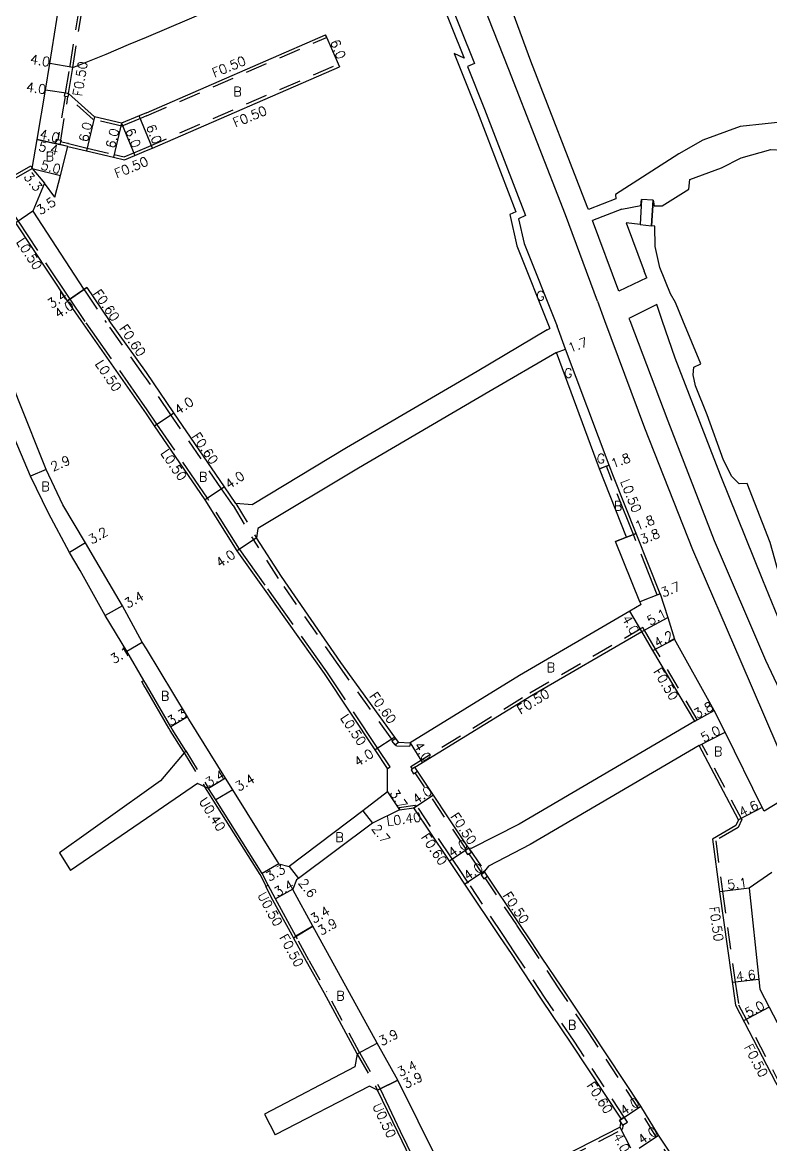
# Model space of a CAD drawing. Header units: metres. Extents: x -4000 to -3200, y -110400 to -109800.
# Drawn here: x -3504 to -3375.6, y -110187.7 to -109995.1 of the extents above; entities that cross this region are included whole.
import ezdxf

# ---------------------------------------------------------------- set-up
doc = ezdxf.new("R2010")
doc.units = ezdxf.units.M
doc.header["$LTSCALE"] = 2.5
for name, pattern in [('2232000', [2.5, 1.5, -1]), ('2233000', [4, 3, -1]), ('6301000', [1, 0.5, -0.5])]:
    doc.linetypes.add(name, pattern=pattern)
for name, color, linetype in [('2101000', 177, 'Continuous'), ('2101001', 1, 'Continuous'), ('2102000', 191, 'Continuous'), ('2102001', 191, 'Continuous'), ('2203000', 5, 'Continuous'), ('2231000', 162, 'Continuous'), ('2232000', 4, '2232000'), ('2233000', 62, '2233000'), ('2235000', 7, 'Continuous'), ('9201100', 215, 'Continuous'), ('9201500', 222, 'Continuous'), ('9202100', 82, 'Continuous'), ('9202200', 155, '6301000'), ('9203500', 155, 'Continuous'), ('9301100', 77, 'Continuous')]:
    doc.layers.add(name, color=color, linetype=linetype)
doc.styles.add('Dm_Anotation', font='txt.shx', dxfattribs={"bigfont": 'pscdm.shx'})

msp = doc.modelspace()

# ---------------------------------------------------------------- linework, layer by layer
at = {"layer": '2101000'}
for points in [[(-3518.77, -110003.18), (-3506.4, -110022.13), (-3506.22, -110022.4), (-3502.34, -110020.16), (-3501.48, -110015.18), (-3500.08, -110006.72), (-3499.33, -110002.18), (-3497.74, -109992.1), (-3495.83, -109980.75), (-3495.03, -109975.31), (-3495.03, -109969.12), (-3495.84, -109961.97)], [(-3445.23, -109960.97), (-3442.65, -109965.26), (-3435, -109984.22), (-3428.19, -110001.25), (-3429.92, -110000.42), (-3425.94, -110010.45), (-3419.33, -110027.6), (-3420.38, -110028.08), (-3419.19, -110033.47), (-3413.52, -110047.64)], [(-3444.06, -109960.39), (-3441.48, -109964.68), (-3433.79, -109983.73), (-3426.44, -110002.13), (-3427.63, -110002.67), (-3424.73, -110009.98), (-3417.68, -110028.27), (-3418.89, -110028.83), (-3417.94, -110033.08), (-3412.27, -110047.26)], [(-3482.75, -110010.62), (-3452.01, -109997.22)], [(-3496.12, -110007.29), (-3495.39, -110002.82)], [(-3482.75, -110017.11), (-3481.68, -110016.67), (-3449.61, -110002.72)], [(-3482.75, -110010.62), (-3483.98, -110011.13), (-3487.03, -110012.4), (-3491.67, -110011.31), (-3496.12, -110007.29)], [(-3498.44, -110025.09), (-3497.5, -110021.4), (-3496.22, -110016.4)], [(-3496.22, -110016.4), (-3493.04, -110017.15), (-3488.41, -110018.24), (-3486.52, -110018.68), (-3484.74, -110017.94), (-3482.75, -110017.11)], [(-3498.44, -110025.09), (-3500.26, -110022.72), (-3502.23, -110027.51)], [(-3493.96, -110046.27), (-3496.27, -110042.88), (-3505.13, -110029.48), (-3507.25, -110026.27)], [(-3502.23, -110027.51), (-3493.46, -110040.97), (-3492.96, -110040.63), (-3489.12, -110046.27)], [(-3482.75, -110108.81), (-3483.19, -110108.04), (-3486.11, -110103.05), (-3489.8, -110096.92), (-3494.13, -110089.21), (-3495.97, -110086.09), (-3499.54, -110079.35), (-3502.62, -110073), (-3507.63, -110061.18), (-3511.89, -110050.23), (-3511.12, -110050.01), (-3512.2, -110046.27)], [(-3482.75, -110102.63), (-3483.45, -110101.46), (-3486.84, -110095.26), (-3491.43, -110087.49), (-3493.22, -110084.46), (-3497.1, -110077.89), (-3499.96, -110071.85), (-3504.67, -110059.95), (-3508.82, -110049.35), (-3509.78, -110046.27)], [(-3482.75, -110062.31), (-3493.96, -110046.27)], [(-3482.75, -110055.22), (-3489.12, -110046.27)], [(-3402.57, -110073.04), (-3403.3, -110071.1), (-3410.8, -110051.17), (-3412.27, -110047.26)], [(-3404.99, -110071.73), (-3412.39, -110051.77)], [(-3467.38, -110077.68), (-3469.33, -110074.82), (-3478.04, -110062.1), (-3482.75, -110055.22)], [(-3472.65, -110077.06), (-3481.34, -110064.36), (-3482.75, -110062.31)], [(-3397.85, -110094.99), (-3398.04, -110094.55), (-3402.23, -110084.22), (-3400.37, -110083.48), (-3404.99, -110071.73)], [(-3394.6, -110093.18), (-3398.7, -110082.82), (-3402.57, -110073.04)], [(-3441.34, -110123.17), (-3443.46, -110119.98), (-3452.18, -110106.87), (-3462.78, -110091.98), (-3467.19, -110085.79), (-3472.65, -110077.06)], [(-3439.48, -110118.66), (-3440.12, -110117.77), (-3449.36, -110104.97), (-3459.56, -110090.22), (-3463.87, -110083.56)], [(-3397.85, -110094.99), (-3399.78, -110096.19), (-3418.72, -110107.18), (-3437.48, -110118.76)], [(-3427.39, -110136.84), (-3427.68, -110136.42), (-3436.67, -110122.96), (-3416.66, -110110.61), (-3397.74, -110099.63)], [(-3388.64, -110115.02), (-3395.82, -110102.94), (-3397.74, -110099.63)], [(-3460, -110139.55), (-3460.25, -110139.13), (-3467.93, -110126.81), (-3469.16, -110124.84), (-3475.48, -110114.71), (-3475.71, -110114.32), (-3482.75, -110102.63)], [(-3385.31, -110113.19), (-3392.12, -110100.96)], [(-3475.97, -110120.15), (-3478.3, -110116.42), (-3478.54, -110116.02), (-3482.75, -110108.81)], [(-3376.74, -110130.47), (-3377.04, -110129.86), (-3383.39, -110116.95), (-3385.31, -110113.19)], [(-3439.48, -110118.66), (-3437.48, -110118.76)], [(-3381.13, -110131.96), (-3387.85, -110119.22)], [(-3441.35, -110127.17), (-3441.34, -110123.17)], [(-3446.59, -110172.13), (-3452.26, -110161.67), (-3455.29, -110156.32), (-3457.51, -110152.22), (-3457.08, -110151.97), (-3460.61, -110145.52), (-3461.82, -110143.19), (-3462.87, -110141.17), (-3470.85, -110128.55), (-3472.08, -110126.58)], [(-3441.35, -110127.17), (-3445.61, -110130.42), (-3458.26, -110140.01)], [(-3371.2, -110127.1), (-3376.74, -110130.47)], [(-3439.31, -110130.26), (-3443.96, -110132.55), (-3456.67, -110142.06), (-3456.98, -110142.3)], [(-3439.31, -110130.26), (-3436.83, -110129.92)], [(-3401.23, -110183.35), (-3409.86, -110170.32), (-3414.8, -110162.91), (-3418.24, -110157.75), (-3420, -110155.12), (-3422.09, -110151.98), (-3427.96, -110143.19), (-3429.65, -110140.66), (-3431, -110138.64), (-3436.83, -110129.92)], [(-3381.57, -110132.97), (-3385.57, -110135.3), (-3384.37, -110144.33), (-3381.65, -110163.77)], [(-3381.13, -110131.96), (-3381.57, -110132.97)], [(-3460, -110139.55), (-3458.26, -110140.01)], [(-3380.88, -110206.38), (-3381.19, -110206.57), (-3394.83, -110186.13), (-3397.89, -110181.14), (-3406.53, -110168.1), (-3411.47, -110160.69), (-3414.91, -110155.53), (-3416.67, -110152.9), (-3418.77, -110149.76), (-3424.64, -110140.97), (-3424.74, -110140.81)], [(-3375.42, -110141.03), (-3379.31, -110143.7), (-3377.63, -110159.36), (-3377.45, -110161.02), (-3375.84, -110164.12), (-3370.23, -110174.87), (-3361.49, -110191.15)], [(-3456.98, -110142.3), (-3457.63, -110143.89)], [(-3429.13, -110197.77), (-3439.57, -110176.67), (-3443.13, -110170.33), (-3454.16, -110150.23), (-3457.53, -110144.07), (-3457.63, -110143.89)], [(-3381.65, -110163.77), (-3374.75, -110177.01), (-3365.48, -110193.43), (-3364.31, -110195.5)], [(-3442.64, -110178.15), (-3439.17, -110185.4), (-3433.34, -110197.36), (-3432.29, -110199.27)], [(-3401.34, -110183.9), (-3401.56, -110183.57), (-3401.23, -110183.35)], [(-3427.82, -110198.26), (-3427.61, -110198.15), (-3401.51, -110184.72)], [(-3401.34, -110183.9), (-3401.37, -110184.04), (-3401.51, -110184.72)]]:
    msp.add_lwpolyline(points, dxfattribs=at)
at = {"layer": '2101000', "flags": 128}
msp.add_lwpolyline([(-3394.6, -110093.18), (-3393.24, -110097.23), (-3392.12, -110100.96)], dxfattribs=at)
at = {"layer": '2101001'}
msp.add_lwpolyline([(-3452.01, -109997.22), (-3449.61, -110002.72)], dxfattribs=at)
at = {"layer": '2102000'}
for points in [[(-3406.9, -110027.24), (-3407.1, -110026.71), (-3416.79, -110001.74), (-3424.28, -109981.34), (-3431.29, -109963.95), (-3435.03, -109953.87), (-3435.23, -109949.72), (-3431.31, -109942.42), (-3425.08, -109938.17), (-3431.42, -109927), (-3431.88, -109925.57)], [(-3405.33, -110042.97), (-3410.84, -110028.12), (-3420.53, -110003.16), (-3429.34, -109980.82), (-3435.01, -109965.4), (-3438.99, -109954.68), (-3440.15, -109951.45), (-3439.29, -109949.74), (-3434.37, -109939.67), (-3432.24, -109934.5), (-3435.1, -109928.62), (-3435.85, -109927.81)], [(-3482.75, -109997.61), (-3438.07, -109978.54), (-3440.29, -109972.76), (-3482.75, -109990.88)], [(-3336.51, -110002.53), (-3336.67, -110001.85), (-3338.66, -109995.64), (-3345.66, -109997.84), (-3347.31, -109998.95), (-3348.38, -110000.57), (-3351.48, -110006.57), (-3363.99, -110010.76), (-3372.26, -110012.05), (-3380.82, -110012.98), (-3387.26, -110015.33), (-3391.36, -110017.65), (-3402.23, -110024.64), (-3402.16, -110025.4)], [(-3495.39, -110002.82), (-3489.68, -110000.54), (-3485.8, -109998.91), (-3482.75, -109997.61)], [(-3395.8, -110025.59), (-3395.61, -110026.56), (-3394.21, -110026.56), (-3389.67, -110023.73), (-3389.48, -110022.05), (-3384.06, -110020.08), (-3380.67, -110018.35), (-3375.6, -110016.9), (-3373.57, -110017.01), (-3372.02, -110018.01), (-3356.99, -110012.25), (-3344.41, -110007.77), (-3344.49, -110006.06)], [(-3402.16, -110025.4), (-3406.9, -110027.24)], [(-3401.16, -110027.16), (-3397.9, -110026.54), (-3397.75, -110025.51)], [(-3397.75, -110025.51), (-3398.01, -110029.78)], [(-3395.8, -110025.59), (-3396.07, -110030)], [(-3401.16, -110027.16), (-3406.21, -110029.12)], [(-3401.67, -110041.26), (-3406.21, -110029.12)], [(-3398.01, -110029.78), (-3400.43, -110029.5), (-3397.31, -110037.79)], [(-3394.65, -110037.18), (-3395.43, -110033.55), (-3395.49, -110030.07), (-3396.07, -110030)], [(-3390.66, -110046.27), (-3391.93, -110043.17), (-3392.79, -110041.68), (-3394.65, -110037.18)], [(-3396.87, -110038.92), (-3401.67, -110041.26)], [(-3396.87, -110038.92), (-3397.31, -110037.79)], [(-3405.33, -110042.97), (-3404.1, -110046.27)], [(-3395.17, -110043.55), (-3399.93, -110045.92)], [(-3394.23, -110046.27), (-3395.17, -110043.55)], [(-3404.1, -110046.27), (-3397.28, -110064.68), (-3389, -110085.58), (-3380.74, -110104.81), (-3374.57, -110119.17), (-3371.2, -110127.1)], [(-3399.93, -110045.92), (-3399.8, -110046.27)], [(-3399.8, -110046.27), (-3393.28, -110063.49), (-3385.3, -110084.06), (-3376.48, -110104.58), (-3372.14, -110113.81)], [(-3368.8, -110108.05), (-3373.86, -110098.41), (-3376.97, -110090.83), (-3384.23, -110072.83), (-3392.01, -110052.73), (-3394.23, -110046.27)], [(-3374.19, -110089.72), (-3375.71, -110084.4), (-3379.62, -110074.23), (-3381.04, -110074.28), (-3382.26, -110073.06), (-3383.68, -110070.26), (-3386.5, -110062.45), (-3388.49, -110057.47), (-3388.88, -110055.58), (-3388.82, -110054.3), (-3387.62, -110053.7), (-3390.66, -110046.27)], [(-3413.95, -110047.89), (-3425.99, -110055.02), (-3448.38, -110068.15), (-3464.62, -110077.93), (-3467.38, -110077.68)], [(-3413.95, -110047.89), (-3413.52, -110047.64)], [(-3412.39, -110051.77), (-3423.99, -110058.49), (-3446.33, -110071.59), (-3463.62, -110082), (-3463.87, -110083.56)], [(-3388.64, -110115.02), (-3418.78, -110132.72), (-3426.99, -110136.89), (-3427.39, -110136.84)], [(-3475.97, -110120.15), (-3476.25, -110120.48), (-3480.31, -110125.3), (-3482.75, -110127.03)], [(-3387.85, -110119.22), (-3416.86, -110136.23), (-3424.06, -110139.96), (-3424.74, -110140.81)], [(-3472.08, -110126.58), (-3472.72, -110126.3), (-3473.96, -110125.75), (-3482.75, -110131.75)], [(-3482.75, -110127.03), (-3497.67, -110137.62)], [(-3482.75, -110131.75), (-3495.78, -110140.65)], [(-3446.59, -110172.13), (-3446.97, -110174.4), (-3462.47, -110182.48)], [(-3442.64, -110178.15), (-3443.09, -110178.37), (-3444.43, -110177.69), (-3460.62, -110186.03)]]:
    msp.add_lwpolyline(points, dxfattribs=at)
at = {"layer": '2102001'}
for points in [[(-3497.67, -110137.62), (-3495.78, -110140.65)], [(-3462.47, -110182.48), (-3460.62, -110186.03)]]:
    msp.add_lwpolyline(points, dxfattribs=at)
at = {"layer": '2203000'}
for points in [[(-3397.75, -110025.51), (-3398.01, -110029.78)], [(-3395.8, -110025.59), (-3396.07, -110030)]]:
    msp.add_lwpolyline(points, dxfattribs=at)
at = {"layer": '2231000'}
for points in [[(-3518.36, -110002.9), (-3518.19, -110003.15), (-3506.06, -110021.73), (-3502.59, -110019.73), (-3502.34, -110020.16)], [(-3482.75, -110109.6), (-3483.16, -110108.89), (-3483.53, -110108.25), (-3483.19, -110108.04)], [(-3476.25, -110120.48), (-3476.4, -110120.23), (-3478.65, -110116.63), (-3478.88, -110116.23), (-3482.75, -110109.6)], [(-3462.18, -110143.37), (-3463.22, -110141.37), (-3471.19, -110128.76), (-3472.34, -110126.93), (-3472.72, -110126.3)], [(-3462.27, -110143.42), (-3461.82, -110143.19)], [(-3457.51, -110152.22), (-3457.75, -110151.78), (-3461.05, -110145.75), (-3462.27, -110143.42)], [(-3432.74, -110199.49), (-3433.79, -110197.59), (-3439.62, -110185.61), (-3443.09, -110178.37)]]:
    msp.add_lwpolyline(points, dxfattribs=at)
at = {"layer": '2232000'}
for points in [[(-3495.88, -110002.74), (-3495.85, -110002.55), (-3494.28, -109992.94), (-3494.23, -109992.68)], [(-3495.39, -110002.82), (-3493.74, -109992.76)], [(-3482.75, -110011.16), (-3451.81, -109997.68), (-3452.01, -109997.22)], [(-3482.75, -110016.57), (-3449.81, -110002.26), (-3449.61, -110002.72)], [(-3496.61, -110007.21), (-3495.88, -110002.74)], [(-3496.71, -110007.8), (-3497.94, -110015.18)], [(-3497.45, -110015.29), (-3496.22, -110007.88)], [(-3482.75, -110011.16), (-3483.78, -110011.59), (-3486.99, -110012.92), (-3491.91, -110011.77), (-3496.16, -110007.93), (-3496.22, -110007.88)], [(-3496.22, -110016.4), (-3497.58, -110016.08)], [(-3496.1, -110015.91), (-3496.28, -110015.87), (-3497.47, -110015.6)], [(-3496.1, -110015.91), (-3492.93, -110016.67), (-3488.29, -110017.75), (-3486.57, -110018.15), (-3484.93, -110017.48), (-3482.75, -110016.57)], [(-3493.46, -110040.97), (-3493.28, -110041.22), (-3489.84, -110046.27)], [(-3482.75, -110056.28), (-3483.23, -110055.57), (-3489.61, -110046.62), (-3489.84, -110046.27)], [(-3467.88, -110078.01), (-3469.83, -110075.16), (-3478.54, -110062.44), (-3482.75, -110056.28)], [(-3467.38, -110077.68), (-3463.87, -110083.56)], [(-3467.88, -110078.01), (-3464.43, -110083.8), (-3464.38, -110083.88)], [(-3440.43, -110118.37), (-3440.61, -110118.12), (-3449.85, -110105.32), (-3460.06, -110090.55), (-3464.38, -110083.88)], [(-3388.21, -110114.77), (-3395.39, -110102.69), (-3397.32, -110099.37), (-3397.56, -110098.95), (-3397.99, -110099.2)], [(-3437.08, -110123.24), (-3437.37, -110122.81), (-3416.92, -110110.18), (-3397.99, -110099.2)], [(-3388.64, -110115.02), (-3388.21, -110114.77)], [(-3475.97, -110120.15), (-3472.08, -110126.58)], [(-3439.8, -110119.25), (-3439.97, -110119.02)], [(-3439.8, -110119.25), (-3437.51, -110119.36)], [(-3437.48, -110118.76), (-3437.51, -110119.36)], [(-3387.85, -110119.22), (-3387.41, -110118.98)], [(-3380.58, -110131.94), (-3387.41, -110118.98)], [(-3476.25, -110120.48), (-3472.72, -110126.3)], [(-3427.81, -110137.12), (-3428.09, -110136.69), (-3436.64, -110123.91)], [(-3400.73, -110183.02), (-3409.36, -110169.98), (-3414.3, -110162.58), (-3417.74, -110157.42), (-3419.5, -110154.79), (-3421.59, -110151.64), (-3427.46, -110142.86), (-3429.15, -110140.33), (-3430.51, -110138.31), (-3436.33, -110129.59)], [(-3381.18, -110133.32), (-3385.03, -110135.56), (-3383.88, -110144.27), (-3381.7, -110159.82), (-3381.1, -110163.75)], [(-3380.58, -110131.94), (-3381.18, -110133.32)], [(-3425.05, -110141.25), (-3426.74, -110138.72), (-3427.37, -110137.79)], [(-3381.19, -110206.57), (-3381.37, -110207.2), (-3395.25, -110186.4), (-3398.32, -110181.41), (-3406.95, -110168.38), (-3411.89, -110160.97), (-3415.33, -110155.81), (-3417.08, -110153.18), (-3419.18, -110150.03), (-3424.61, -110141.91)], [(-3454.85, -110156.08), (-3456.84, -110152.41), (-3457.08, -110151.97)], [(-3454.85, -110156.08), (-3454.81, -110156.16), (-3451.83, -110161.42)], [(-3446.15, -110171.89), (-3451.77, -110161.53), (-3451.83, -110161.42)], [(-3381.1, -110163.75), (-3374.31, -110176.77), (-3363.78, -110195.43)], [(-3446.59, -110172.13), (-3446.55, -110172.2), (-3443.3, -110177.94), (-3443.09, -110178.37)], [(-3446.15, -110171.89), (-3442.64, -110178.15)], [(-3427.56, -110198.75), (-3427.35, -110198.64), (-3401.08, -110185.12)], [(-3400.92, -110184.35), (-3401.08, -110185.12)]]:
    msp.add_lwpolyline(points, dxfattribs=at)
at = {"layer": '2232000', "flags": 128}
for points in [[(-3436.33, -110129.59), (-3436.83, -110129.92)], [(-3427.39, -110136.84), (-3424.74, -110140.81)]]:
    msp.add_lwpolyline(points, dxfattribs=at)
at = {"layer": '2233000'}
for points in [[(-3493.35, -110046.27), (-3495.85, -110042.6), (-3504.71, -110029.21), (-3506.83, -110026), (-3507.25, -110026.27)], [(-3482.75, -110061.42), (-3483.03, -110061.02), (-3493.23, -110046.44), (-3493.35, -110046.27)], [(-3472.24, -110076.77), (-3480.93, -110064.07), (-3482.75, -110061.42)], [(-3403.03, -110073.23), (-3403.77, -110071.28), (-3403.3, -110071.1)], [(-3395.07, -110093.37), (-3399.17, -110083.01), (-3403.03, -110073.23)], [(-3440.92, -110122.89), (-3443.04, -110119.71), (-3451.77, -110106.59), (-3462.37, -110091.69), (-3466.78, -110085.51), (-3472.01, -110077.14), (-3472.24, -110076.77)], [(-3395.07, -110093.37), (-3394.6, -110093.18)], [(-3441.34, -110123.17), (-3440.92, -110122.89)], [(-3439.36, -110129.86), (-3436.64, -110129.49)], [(-3436.5, -110129.7), (-3436.64, -110129.49)], [(-3439.36, -110129.86), (-3439.31, -110130.26)]]:
    msp.add_lwpolyline(points, dxfattribs=at)
at = {"layer": '2235000'}
for points in [[(-3496.22, -110007.88), (-3496.71, -110007.8), (-3496.81, -110007.78), (-3496.71, -110007.19), (-3496.61, -110007.21), (-3496.12, -110007.29)], [(-3497.58, -110016.08), (-3498.36, -110015.9), (-3498.18, -110015.12), (-3497.94, -110015.18), (-3497.45, -110015.29), (-3497.4, -110015.3), (-3497.47, -110015.6)]]:
    msp.add_lwpolyline(points, close=True, dxfattribs=at)
at = {"layer": '2235000', "flags": 128}
for points in [[(-3439.48, -110118.66), (-3439.95, -110118.02), (-3440.6, -110118.48), (-3440.13, -110119.13)], [(-3437.33, -110123.41), (-3436.89, -110124.07), (-3436.22, -110123.63), (-3436.67, -110122.96)], [(-3426.95, -110137.51), (-3427.39, -110136.84), (-3428.06, -110137.29), (-3427.61, -110137.95)], [(-3425.3, -110141.41), (-3424.86, -110142.08), (-3424.19, -110141.63), (-3424.64, -110140.97)], [(-3400.18, -110183.85), (-3400.73, -110183.02), (-3401.56, -110183.57), (-3401.01, -110184.4)]]:
    msp.add_lwpolyline(points, close=True, dxfattribs=at)
at = {"layer": '9201100'}
for points in [[(-3452.01, -109997.22), (-3449.61, -110002.72)], [(-3495.39, -110002.82), (-3499.33, -110002.18)], [(-3496.12, -110007.29), (-3500.08, -110006.72)], [(-3491.67, -110011.31), (-3493.04, -110017.15)], [(-3481.68, -110016.67), (-3483.98, -110011.13)], [(-3487.03, -110012.4), (-3488.41, -110018.24)], [(-3487.03, -110012.4), (-3484.74, -110017.94)], [(-3501.48, -110015.18), (-3497.58, -110016.08)], [(-3496.22, -110016.4), (-3501.48, -110015.18)], [(-3502.34, -110020.16), (-3500.26, -110022.72)], [(-3502.34, -110020.16), (-3497.5, -110021.4)], [(-3502.23, -110027.51), (-3505.13, -110029.48)], [(-3492.96, -110040.63), (-3496.27, -110042.88)], [(-3496.27, -110042.88), (-3493.46, -110040.97)], [(-3412.39, -110051.77), (-3410.8, -110051.17)], [(-3481.34, -110064.36), (-3478.04, -110062.1)], [(-3499.96, -110071.85), (-3502.62, -110073)], [(-3403.3, -110071.1), (-3404.99, -110071.73)], [(-3469.33, -110074.82), (-3472.65, -110077.06)], [(-3463.87, -110083.56), (-3467.19, -110085.79)], [(-3398.7, -110082.82), (-3402.23, -110084.22)], [(-3400.37, -110083.48), (-3398.7, -110082.82)], [(-3493.22, -110084.46), (-3495.97, -110086.09)], [(-3394.6, -110093.18), (-3398.04, -110094.55)], [(-3486.84, -110095.26), (-3489.8, -110096.92)], [(-3397.74, -110099.63), (-3393.24, -110097.23)], [(-3486.11, -110103.05), (-3483.45, -110101.46)], [(-3395.82, -110102.94), (-3392.12, -110100.96)], [(-3475.71, -110114.32), (-3478.54, -110116.02)], [(-3388.64, -110115.02), (-3385.31, -110113.19)], [(-3440.12, -110117.77), (-3443.46, -110119.98)], [(-3387.85, -110119.22), (-3383.39, -110116.95)], [(-3469.16, -110124.84), (-3472.08, -110126.58)], [(-3467.93, -110126.81), (-3470.85, -110128.55)], [(-3441.35, -110127.17), (-3439.31, -110130.26)], [(-3445.61, -110130.42), (-3443.96, -110132.55)], [(-3377.04, -110129.86), (-3381.13, -110131.96)], [(-3460, -110139.55), (-3462.87, -110141.17)], [(-3458.26, -110140.01), (-3456.67, -110142.06)], [(-3457.63, -110143.89), (-3460.61, -110145.52)], [(-3379.31, -110143.7), (-3384.37, -110144.33)], [(-3457.51, -110152.22), (-3454.16, -110150.23)], [(-3454.16, -110150.23), (-3457.08, -110151.97)], [(-3377.63, -110159.36), (-3382.2, -110159.89)], [(-3375.84, -110164.12), (-3380.25, -110166.47)], [(-3446.59, -110172.13), (-3443.13, -110170.33)], [(-3443.09, -110178.37), (-3439.57, -110176.67)], [(-3439.57, -110176.67), (-3442.64, -110178.15)], [(-3401.51, -110184.72), (-3399.67, -110188.28)]]:
    msp.add_lwpolyline(points, dxfattribs=at)
at = {"layer": '9201100', "flags": 128}
for points in [[(-3397.74, -110099.63), (-3399.78, -110096.19)], [(-3437.48, -110118.76), (-3435.38, -110122.17)], [(-3436.83, -110129.92), (-3433.5, -110127.7)], [(-3427.39, -110136.84), (-3430.72, -110139.07)], [(-3424.74, -110140.81), (-3428.07, -110143.03)], [(-3401.23, -110183.35), (-3397.89, -110181.14)], [(-3398.16, -110188.35), (-3394.83, -110186.13)]]:
    msp.add_lwpolyline(points, dxfattribs=at)
at = {"layer": '9202200'}
msp.add_lwpolyline([(-3404.99, -110071.73), (-3403.3, -110071.1)], dxfattribs=at)
at = {"layer": '9301100'}
msp.add_lwpolyline([(-3397.75, -110025.51), (-3398.01, -110029.78), (-3396.07, -110030), (-3395.8, -110025.59)], close=True, dxfattribs=at)

# ---------------------------------------------------------------- texts
at = {"layer": '9201500', "style": 'Dm_Anotation'}
for s, rotation, p in [('6.0', 292.526, (-3451.24, -109998.43)), ('4.0', 350.7137, (-3502.8, -110002.16)), ('4.0', 351.7997, (-3503.47, -110006.93)), ('4.0', 346.8811, (-3501.21, -110014.98)), ('6.0', 76.7545, (-3492.82, -110015.77)), ('6.0', 76.7638, (-3488.18, -110016.85)), ('6.0', 292.5247, (-3486.41, -110013.65)), ('6.0', 292.526, (-3482.84, -110012.99)), ('5.4', 346.8811, (-3501.39, -110017.09)), ('5.0', 345.6676, (-3501.01, -110020.29)), ('3.3', 309.0777, (-3503.89, -110021.63)), ('3.5', 34.2629, (-3500.94, -110028.23)), ('3.4', 34.2644, (-3499.05, -110044.28)), ('4.0', 34.2644, (-3497.85, -110045.98)), ('1.7', 20.6242, (-3410.03, -110051.82)), ('4.0', 34.3829, (-3477.26, -110062.53)), ('2.9', 23.3865, (-3498.77, -110072.21)), ('1.8', 20.3768, (-3402.7, -110071.65)), ('4.0', 33.94, (-3468.56, -110075.26)), ('1.8', 21.5735, (-3398.52, -110082.37)), ('3.2', 30.6183, (-3492.12, -110084.74)), ('3.8', 21.5735, (-3397.64, -110084.7)), ('4.0', 33.9232, (-3470.15, -110088.74)), ('3.7', 21.7468, (-3394.09, -110093.81)), ('3.4', 29.1484, (-3485.99, -110095.72)), ('5.1', 28.0221, (-3396.31, -110098.68)), ('4.0', 300.6501, (-3401.21, -110097.42)), ('4.2', 28.2016, (-3395.1, -110102.45)), ('3.1', 31.0167, (-3488.33, -110105.26)), ('3.8', 28.7796, (-3388.26, -110114.65)), ('3.3', 31.0189, (-3478.55, -110115.91)), ('5.0', 26.9897, (-3387.09, -110118.72)), ('4.0', 33.5737, (-3446.43, -110122.92)), ('4.0', 301.6919, (-3436.91, -110119.21)), ('3.4', 30.7701, (-3472.05, -110126.45)), ('3.4', 30.7701, (-3466.92, -110127.14)), ('3.7', 303.4349, (-3441.07, -110127.42)), ('4.0', 33.7487, (-3436.4, -110129.33)), ('4.6', 27.2278, (-3380.56, -110131.55)), ('2.7', 307.7161, (-3444.17, -110133.5)), ('4.0', 33.7497, (-3430.29, -110138.48)), ('3.3', 29.4481, (-3461.69, -110142.62)), ('4.0', 33.751, (-3427.64, -110142.45)), ('3.4', 28.606, (-3460.27, -110145.26)), ('2.6', 307.7854, (-3456.75, -110142.83)), ('5.1', 7.1161, (-3382.97, -110143.95)), ('3.4', 30.6839, (-3454.01, -110149.82)), ('3.9', 30.6839, (-3452.75, -110151.9)), ('4.6', 6.5882, (-3381.51, -110159.71)), ('5.0', 28.0922, (-3379.5, -110165.96)), ('3.9', 27.6158, (-3442.36, -110170.83)), ('3.4', 25.8044, (-3439.23, -110176.12)), ('3.9', 25.7769, (-3438.22, -110178.14)), ('4.0', 33.5253, (-3400.8, -110182.76)), ('4.0', 33.7111, (-3397.73, -110187.76)), ('4.0', 297.2893, (-3402.68, -110186.23))]:
    msp.add_text(s, height=1.6, rotation=rotation, dxfattribs=at).set_placement(p)
at = {"layer": '9202100', "style": 'Dm_Anotation'}
for s, p in [('B', (-3467.82, -110007.79)), ('B', (-3500.03, -110018.9)), ('G', (-3415.82, -110042.81)), ('G', (-3411.06, -110056.1)), ('G', (-3405.45, -110070.78)), ('B', (-3500.77, -110075.54)), ('B', (-3473.74, -110073.91)), ('B', (-3402.52, -110078.91)), ('B', (-3414.05, -110106.62)), ('B', (-3480.27, -110111.51)), ('B', (-3385.33, -110121.03)), ('B', (-3450.31, -110135.78)), ('B', (-3450.16, -110162.97)), ('B', (-3410.42, -110167.99))]:
    msp.add_text(s, height=1.6, dxfattribs=at).set_placement(p)
at = {"layer": '9203500', "style": 'Dm_Anotation'}
for s, rotation, p in [('F0.50', 80.7122, (-3493.81, -110007.89)), ('F0.50', 22.5496, (-3471.07, -110004.6)), ('F0.50', 22.5496, (-3467.47, -110013.15)), ('F0.50', 22.5496, (-3487.82, -110021.87)), ('L0.50', 303.4725, (-3505.16, -110032.79)), ('F0.60', 304.2644, (-3491.97, -110041.61)), ('F0.60', 304.3829, (-3487.48, -110047.66)), ('L0.50', 304.3829, (-3491.61, -110053.73)), ('F0.60', 304.381, (-3475.02, -110066.18)), ('L0.50', 304.381, (-3480.38, -110069.05)), ('L0.50', 291.5735, (-3401.43, -110073.88)), ('F0.50', 300.7364, (-3395.81, -110106.49)), ('F0.60', 305.8199, (-3444.56, -110110.78)), ('F0.50', 31.6919, (-3418.52, -110113.93)), ('L0.50', 303.6453, (-3449.54, -110114.48)), ('U0.40', 302.302, (-3473.8, -110128.79)), ('L0.40', 7.7396, (-3441.42, -110133.05)), ('F0.50', 303.7487, (-3430.64, -110131.42)), ('F0.60', 303.7487, (-3435.69, -110134.96)), ('U0.50', 298.6955, (-3463.74, -110144.92)), ('F0.50', 303.751, (-3421.65, -110144.99)), ('F0.50', 277.9645, (-3386.12, -110146.97)), ('F0.50', 298.6955, (-3459.98, -110152.16)), ('F0.50', 297.5215, (-3380.2, -110171)), ('F0.60', 303.5253, (-3407.27, -110177.59)), ('U0.50', 295.5898, (-3444, -110181.09))]:
    msp.add_text(s, height=1.6, rotation=rotation, dxfattribs=at).set_placement(p)

doc.saveas('drawing.dxf')
